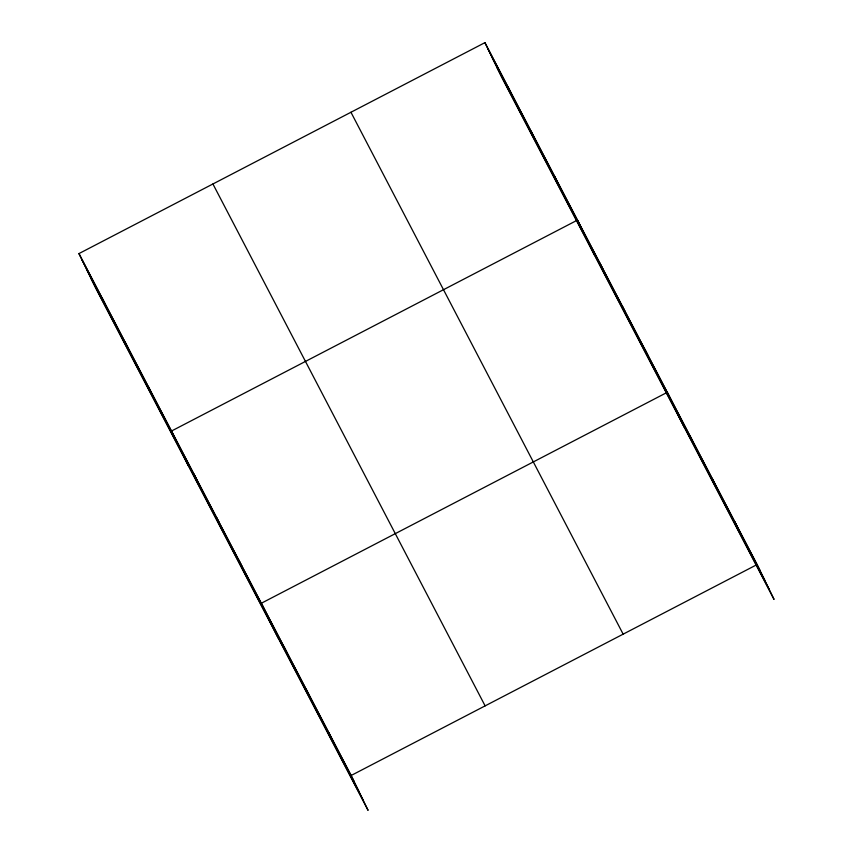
<?xml version="1.0" encoding="UTF-8"?>
<svg xmlns="http://www.w3.org/2000/svg" width="853" height="853" viewBox="0 0 853 853"><rect width="100%" height="100%" fill="white"/><g stroke="black" fill="none" stroke-linecap="round" stroke-linejoin="round"><path stroke-width="1.28" d="M78.956 253.586L351.159 775.484L368.08 810.35L95.888 288.453L78.956 253.586L484.92 42.65L757.112 564.547L774.044 599.414L501.841 77.516L484.92 42.65M351.159 775.484L757.112 564.547M487.841 48.664L760.034 570.561M492.458 58.185L764.661 580.083M497.224 67.995L769.427 589.892M350.946 112.255L623.148 634.152M212.919 183.981L485.122 705.868M81.877 259.611L354.08 781.497M86.505 269.121L358.697 791.019M91.26 278.931L363.463 800.828M734.657 521.492L737.578 527.506M712.202 478.437L715.123 484.451M689.746 435.371L692.668 441.396M684.223 427.182L667.291 392.316L261.327 603.252L278.259 638.129M644.836 349.261L647.758 355.285M622.381 306.206L625.302 312.23M599.915 263.15L602.847 269.164M594.392 254.962L577.46 220.095L171.506 431.032L188.438 465.898M554.322 175.729L557.244 181.753M531.184 131.373L534.117 137.386M508.057 87.006L510.979 93.03M328.693 732.428L331.614 738.442M306.238 689.373L309.159 695.387M283.782 646.318L286.704 652.332M238.872 560.197L241.794 566.221M216.417 517.142L219.338 523.166M193.962 474.087L196.883 480.111M148.369 386.676L151.29 392.689M125.231 342.309L128.153 348.333M102.093 297.953L105.015 303.967"/></g></svg>
